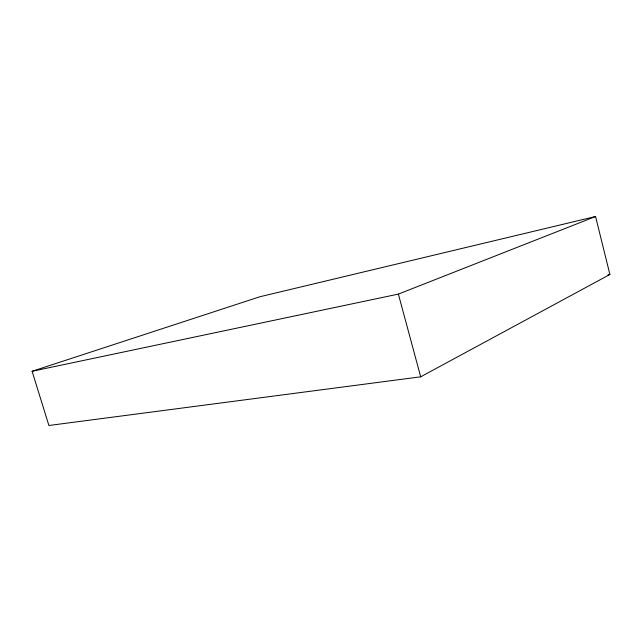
<?xml version="1.0" encoding="UTF-8"?>
<svg xmlns="http://www.w3.org/2000/svg" width="642" height="642" viewBox="0 0 642 642"><rect width="100%" height="100%" fill="white"/><g stroke="black" fill="none" stroke-linecap="round" stroke-linejoin="round"><path stroke-width="0.96" d="M420.687 376.814L609.9 274.471L595.559 216.506L259.801 296.773L32.1 371.277L48.896 425.494L420.687 376.814L398.377 294.1L595.559 216.506M32.1 371.277L398.377 294.1M607.934 274.848L609.9 274.471"/></g></svg>
